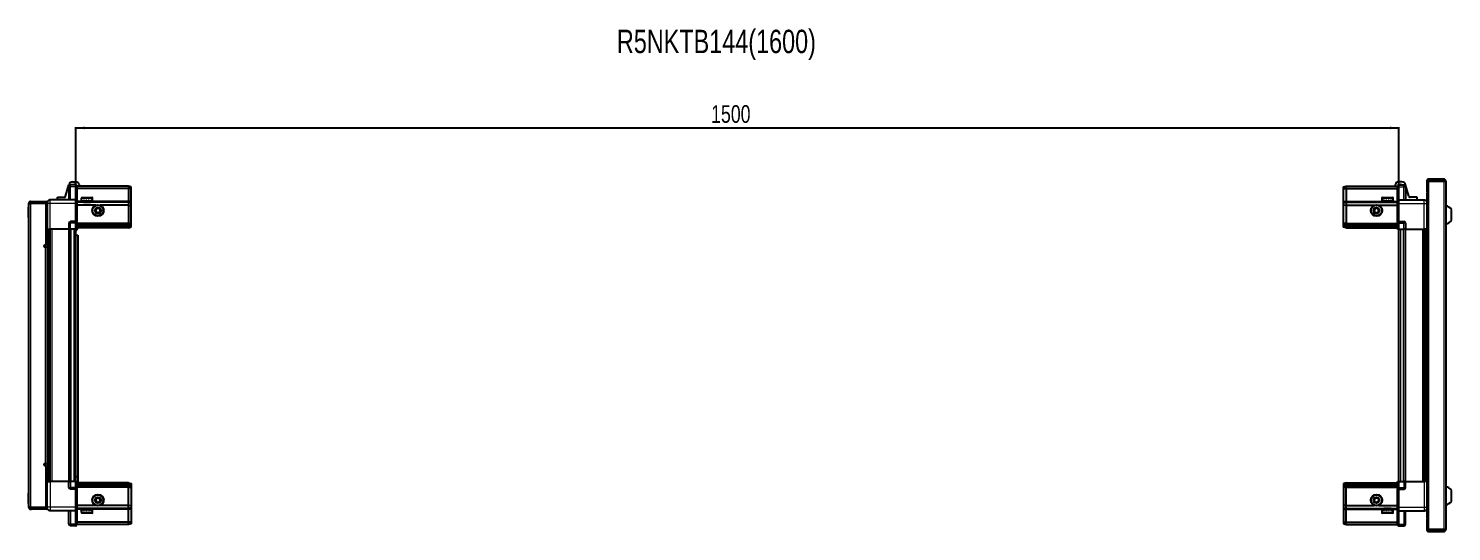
# Model space of a CAD drawing. Header units: millimetres. Extents: x 1256 to 6241, y -675 to 1817.
# Drawn here: x 3003 to 4616, y 1248 to 1817 of the extents above; entities that cross this region are included whole.
import ezdxf

# ---------------------------------------------------------------- set-up
doc = ezdxf.new("R2010")
doc.units = ezdxf.units.MM
doc.layers.add('FORMAT', color=7, linetype='Continuous')
doc.styles.add('SLDTEXTSTYLE0', font='TXT', dxfattribs={"width": 0.75})
doc.dimstyles.new('SLDDIMSTYLE0', dxfattribs={"dimtxt": 20, "dimasz": 10, "dimexe": 0, "dimexo": 0.0625, "dimgap": 5, "dimtad": 2, "dimdec": 1, "dimrnd": 1e-09, "dimzin": 12, "dimdsep": 46, "dimtxsty": 'SLDTEXTSTYLE0', "dimsah": 1, "dimcen": 0.09, "dimadec": 0, "dimazin": 3, "dimtfac": 1, "dimtofl": 0, "dimtmove": 0, "dimatfit": 3, "dimfxl": 0, "dimfrac": 2, "dimtolj": 1, "dimtzin": 12, "dimarcsym": 0})

# ---------------------------------------------------------------- blocks, each defined once
blk = doc.blocks.new('_D_5')
at = {"layer": 'FORMAT'}
for p, q in [((3056.5, 1590.1), (3056.5, 1705.6)), ((3056.5, 1704.6), (4556.5, 1704.6)), ((4556.5, 1590.1), (4556.5, 1705.6))]:
    blk.add_line(p, q, dxfattribs=at)
for points in [[(3056.5, 1704.6), (3066.5, 1703.1), (3066.5, 1706.1)], [(4556.5, 1704.6), (4546.5, 1706.1), (4546.5, 1703.1)]]:
    blk.add_solid(points, dxfattribs=at)
at = {"layer": 'FORMAT', "insert": (3776.9, 1730.4), "char_height": 20, "attachment_point": 1, "style": 'SLDTEXTSTYLE0'}
blk.add_mtext('1500', dxfattribs=at)

msp = doc.modelspace()

# ---------------------------------------------------------------- linework, layer by layer
at = {"color": 7, "linetype": 'Continuous', "lineweight": 25}
for p, q in [((4607.71, 1646.6), (4590.41, 1646.6)), ((4607.71, 1645.1), (4607.71, 1646.6)), ((3044.83, 1627.19), (3048.6, 1640.34)), ((3048.61, 1638.1), (3048.61, 1623.1)), ((3056.61, 1640.1), (3050.61, 1640.1)), ((3052.93, 1643.6), (3056.15, 1643.6)), ((3056.61, 1640.1), (3056.95, 1640.1)), ((3056.61, 1640.1), (3056.61, 1638.1)), ((3056.61, 1623.3), (3056.61, 1638.1)), ((3056.61, 1623.3), (3056.61, 1638.1)), ((3057.81, 1639.6), (3056.95, 1640.1)), ((3057.81, 1638.1), (3057.81, 1639.6)), ((3116.11, 1638.6), (3057.81, 1638.6)), ((3057.81, 1638.1), (3057.81, 1623.3)), ((3116.11, 1636.1), (3057.81, 1636.1)), ((3060.48, 1640.34), (3060.98, 1638.6)), ((3116.11, 1638.6), (3116.11, 1636.1)), ((3119.11, 1637.8), (3116.11, 1638.6)), ((3116.11, 1636.1), (3116.11, 1621.6)), ((3119.11, 1635.95), (3116.11, 1636.1)), ((3119.11, 1635.95), (3119.11, 1637.8)), ((3119.11, 1621.6), (3119.11, 1635.95)), ((4493.81, 1637.8), (4496.81, 1638.6)), ((4493.81, 1635.95), (4493.81, 1637.8)), ((4493.81, 1635.95), (4496.81, 1636.1)), ((4493.81, 1621.6), (4493.81, 1635.95)), ((4496.81, 1638.6), (4496.81, 1636.1)), ((4496.81, 1638.6), (4555.11, 1638.6)), ((4496.81, 1636.1), (4496.81, 1621.6)), ((4496.81, 1636.1), (4555.11, 1636.1)), ((4552.44, 1640.34), (4551.95, 1638.6)), ((4555.98, 1640.1), (4555.11, 1639.6)), ((4555.11, 1639.6), (4555.11, 1638.1)), ((4555.11, 1623.3), (4555.11, 1638.1)), ((4556.31, 1640.1), (4555.98, 1640.1)), ((4556.31, 1638.1), (4556.31, 1640.1)), ((4556.31, 1640.1), (4562.31, 1640.1)), ((4556.31, 1638.1), (4556.31, 1623.3)), ((4560, 1643.6), (4556.77, 1643.6)), ((4564.31, 1638.1), (4564.31, 1623.1)), ((4568.09, 1627.19), (4564.32, 1640.34)), ((4588.21, 1631.6), (4588.21, 1262.6)), ((4588.21, 1631.6), (4590.31, 1631.6)), ((4588.31, 1644.5), (4588.31, 1632.1)), ((4588.31, 1632.1), (4589.81, 1632.1)), ((4589.81, 1644.5), (4589.81, 1632.1)), ((4590.31, 1631.6), (4590.31, 1644.5)), ((4590.31, 1644.5), (4607.71, 1644.5)), ((4607.71, 1645.1), (4590.41, 1645.1)), ((4607.71, 1644.5), (4609.81, 1644.5)), ((4609.81, 1644.5), (4609.81, 1249.7)), ((3003.11, 1614.74), (3002.81, 1614.74)), ((3002.81, 1603.17), (3002.81, 1614.74)), ((3004.61, 1619.25), (3003.11, 1619.25)), ((3003.11, 1618.75), (3003.11, 1619.25)), ((3003.11, 1275.45), (3003.11, 1618.75)), ((3005.21, 1619.85), (3005.21, 1621.35)), ((3005.21, 1621.35), (3006.11, 1621.35)), ((3005.21, 1619.85), (3006.11, 1619.85)), ((3005.21, 1619.35), (3022.61, 1619.35)), ((3006.11, 1621.35), (3022.61, 1621.35)), ((3006.11, 1619.85), (3006.11, 1621.35)), ((3006.11, 1619.85), (3022.61, 1619.85)), ((3022.61, 1619.85), (3022.61, 1621.35)), ((3024.11, 1619.35), (3022.61, 1619.35)), ((3022.61, 1619.35), (3022.61, 1571.85)), ((3024.11, 1619.1), (3024.11, 1590.1)), ((3056.61, 1623.1), (3027.61, 1623.1)), ((3035.66, 1623.1), (3035.66, 1626.1)), ((3035.66, 1626.1), (3043.39, 1626.1)), ((3056.61, 1623.1), (3056.61, 1623.3)), ((3056.61, 1623.1), (3057.81, 1623.1)), ((3056.61, 1619.1), (3056.61, 1623.1)), ((3056.61, 1598.8), (3056.61, 1619.1)), ((3057.81, 1623.3), (3057.81, 1623.1)), ((3057.81, 1623.1), (3057.81, 1619.1)), ((3116.11, 1620.6), (3057.81, 1620.6)), ((3057.81, 1619.1), (3057.81, 1598.8)), ((3079.11, 1617.1), (3057.81, 1617.1)), ((3062.61, 1625), (3062.61, 1622.6)), ((3062.61, 1622.6), (3062.61, 1622.1)), ((3062.61, 1622.1), (3062.75, 1622.1)), ((3062.94, 1622.6), (3062.75, 1622.6)), ((3062.75, 1622.6), (3062.75, 1622.1)), ((3062.75, 1622.1), (3062.94, 1622.1)), ((3062.94, 1622.6), (3062.94, 1622.1)), ((3062.94, 1622.1), (3063.46, 1622.1)), ((3063.41, 1625.8), (3070.58, 1625.8)), ((3063.86, 1622.6), (3063.46, 1622.6)), ((3063.46, 1622.6), (3063.46, 1622.1)), ((3063.46, 1622.1), (3063.86, 1622.1)), ((3063.86, 1622.6), (3063.86, 1622.1)), ((3063.86, 1622.1), (3064.73, 1622.1)), ((3064.71, 1622.1), (3064.71, 1622)), ((3064.71, 1622), (3073.51, 1622)), ((3065.31, 1622.6), (3064.73, 1622.6)), ((3064.73, 1622.6), (3064.73, 1622.1)), ((3064.73, 1622.1), (3065.31, 1622.1)), ((3065.11, 1621.6), (3065.8, 1621.12)), ((3065.11, 1621.6), (3070.14, 1621.6)), ((3065.8, 1621.12), (3065.11, 1620.64)), ((3065.11, 1620.64), (3065.11, 1620.6)), ((3065.11, 1620.64), (3070.14, 1620.64)), ((3065.31, 1622.6), (3065.31, 1622.1)), ((3065.31, 1622.1), (3066.43, 1622.1)), ((3065.8, 1621.12), (3069.96, 1621.12)), ((3067.12, 1622.6), (3066.43, 1622.6)), ((3066.43, 1622.6), (3066.43, 1622.1)), ((3066.43, 1622.1), (3067.12, 1622.1)), ((3067.12, 1622.6), (3067.12, 1622.1)), ((3067.12, 1622.1), (3068.39, 1622.1)), ((3069.13, 1622.6), (3068.39, 1622.6)), ((3068.39, 1622.6), (3068.39, 1622.1)), ((3068.39, 1622.1), (3068.63, 1622.1)), ((3068.63, 1622.6), (3068.63, 1622.1)), ((3069.12, 1622.6), (3069.12, 1622.1)), ((3069.12, 1622.1), (3069.13, 1622.1)), ((3069.13, 1622.6), (3069.13, 1622.1)), ((3069.13, 1622.1), (3070.43, 1622.1)), ((3069.96, 1621.12), (3072.42, 1621.12)), ((3070.14, 1621.6), (3073.11, 1621.6)), ((3070.14, 1620.64), (3073.11, 1620.64)), ((3071.14, 1622.6), (3070.43, 1622.6)), ((3070.43, 1622.6), (3070.43, 1622.1)), ((3070.48, 1622.6), (3070.48, 1622.1)), ((3070.48, 1622.1), (3071.14, 1622.1)), ((3070.58, 1625.8), (3074.81, 1625.8)), ((3071.14, 1622.6), (3071.14, 1622.1)), ((3071.14, 1622.1), (3072.33, 1622.1)), ((3072.95, 1622.6), (3072.33, 1622.6)), ((3072.33, 1622.6), (3072.33, 1622.1)), ((3072.33, 1622.1), (3072.95, 1622.1)), ((3072.42, 1621.12), (3073.11, 1621.6)), ((3073.11, 1620.64), (3072.42, 1621.12)), ((3072.95, 1622.6), (3072.95, 1622.1)), ((3072.95, 1622.1), (3073.92, 1622.1)), ((3073.11, 1620.6), (3073.11, 1620.64)), ((3073.51, 1622), (3073.51, 1622.1)), ((3074.38, 1622.6), (3073.92, 1622.6)), ((3073.92, 1622.6), (3073.92, 1622.1)), ((3073.92, 1622.1), (3074.38, 1622.1)), ((3074.38, 1622.6), (3074.38, 1622.1)), ((3074.38, 1622.1), (3075.03, 1622.1)), ((3075.3, 1622.6), (3075.03, 1622.6)), ((3075.03, 1622.6), (3075.03, 1622.1)), ((3075.03, 1622.1), (3075.3, 1622.1)), ((3075.3, 1622.6), (3075.3, 1622.1)), ((3075.3, 1622.1), (3075.57, 1622.1)), ((3075.61, 1622.6), (3075.57, 1622.6)), ((3075.57, 1622.6), (3075.57, 1622.1)), ((3075.57, 1622.1), (3075.61, 1622.1)), ((3075.61, 1622.6), (3075.61, 1625)), ((3075.61, 1622.6), (3075.61, 1622.1)), ((3116.11, 1617.1), (3084.11, 1617.1)), ((3116.11, 1621.6), (3116.11, 1620.6)), ((3116.11, 1620.6), (3116.11, 1617.1)), ((3119.11, 1619.8), (3116.11, 1620.6)), ((3116.11, 1617.1), (3116.11, 1596.6)), ((3116.11, 1617.1), (3119.11, 1616.77)), ((3119.11, 1619.8), (3119.11, 1621.6)), ((3119.11, 1616.77), (3119.11, 1619.8)), ((3119.11, 1596.6), (3119.11, 1616.77)), ((4493.81, 1619.8), (4493.81, 1621.6)), ((4493.81, 1619.8), (4496.81, 1620.6)), ((4493.81, 1616.77), (4493.81, 1619.8)), ((4496.81, 1617.1), (4493.81, 1616.77)), ((4493.81, 1596.6), (4493.81, 1616.77)), ((4496.81, 1621.6), (4496.81, 1620.6)), ((4496.81, 1620.6), (4496.81, 1617.1)), ((4496.81, 1620.6), (4555.11, 1620.6)), ((4496.81, 1617.1), (4496.81, 1596.6)), ((4496.81, 1617.1), (4528.81, 1617.1)), ((4533.81, 1617.1), (4555.11, 1617.1)), ((4537.31, 1625), (4537.31, 1622.1)), ((4537.31, 1622.1), (4537.35, 1622.1)), ((4537.47, 1622.6), (4537.35, 1622.6)), ((4537.35, 1622.6), (4537.35, 1622.1)), ((4537.35, 1622.1), (4537.47, 1622.1)), ((4537.47, 1622.6), (4537.47, 1622.1)), ((4537.47, 1622.1), (4537.88, 1622.1)), ((4538.22, 1622.6), (4537.88, 1622.6)), ((4537.88, 1622.6), (4537.88, 1622.1)), ((4537.88, 1622.1), (4538.22, 1622.1)), ((4538.11, 1625.8), (4549.51, 1625.8)), ((4538.22, 1622.6), (4538.22, 1622.1)), ((4538.22, 1622.1), (4538.99, 1622.1)), ((4539.52, 1622.6), (4538.99, 1622.6)), ((4538.99, 1622.6), (4538.99, 1622.1)), ((4538.99, 1622.1), (4539.52, 1622.1)), ((4539.41, 1622.1), (4539.41, 1622)), ((4539.41, 1622), (4548.21, 1622)), ((4539.52, 1622.6), (4539.52, 1622.1)), ((4539.52, 1622.1), (4540.57, 1622.1)), ((4539.81, 1621.6), (4540.5, 1621.12)), ((4539.81, 1621.6), (4547.81, 1621.6)), ((4540.5, 1621.12), (4539.81, 1620.64)), ((4539.81, 1620.64), (4539.81, 1620.6)), ((4539.81, 1620.64), (4547.81, 1620.64)), ((4540.5, 1621.12), (4547.12, 1621.12)), ((4541.23, 1622.6), (4540.57, 1622.6)), ((4540.57, 1622.6), (4540.57, 1622.1)), ((4540.57, 1622.1), (4541.23, 1622.1)), ((4541.23, 1622.6), (4541.23, 1622.1)), ((4541.23, 1622.1), (4542.47, 1622.1)), ((4543.2, 1622.6), (4542.47, 1622.6)), ((4542.47, 1622.6), (4542.47, 1622.1)), ((4542.47, 1622.1), (4542.91, 1622.1)), ((4542.91, 1622.6), (4542.91, 1622.1)), ((4543.2, 1622.6), (4543.2, 1622.1)), ((4543.2, 1622.1), (4544.5, 1622.1)), ((4545.23, 1622.6), (4544.5, 1622.6)), ((4544.5, 1622.6), (4544.5, 1622.1)), ((4544.77, 1622.6), (4544.77, 1622.1)), ((4544.77, 1622.1), (4545.23, 1622.1)), ((4545.23, 1622.6), (4545.23, 1622.1)), ((4545.23, 1622.1), (4546.47, 1622.1)), ((4547.12, 1622.6), (4546.47, 1622.6)), ((4546.47, 1622.6), (4546.47, 1622.1)), ((4546.47, 1622.1), (4547.12, 1622.1)), ((4547.12, 1622.6), (4547.12, 1622.1)), ((4547.12, 1622.1), (4548.17, 1622.1)), ((4547.12, 1621.12), (4547.81, 1621.6)), ((4547.81, 1620.64), (4547.12, 1621.12)), ((4547.81, 1620.6), (4547.81, 1620.64)), ((4548.69, 1622.6), (4548.17, 1622.6)), ((4548.17, 1622.6), (4548.17, 1622.1)), ((4548.17, 1622.1), (4548.69, 1622.1)), ((4548.21, 1622), (4548.21, 1622.1)), ((4548.69, 1622.6), (4548.69, 1622.1)), ((4548.69, 1622.1), (4549.45, 1622.1)), ((4549.78, 1622.6), (4549.45, 1622.6)), ((4549.45, 1622.6), (4549.45, 1622.1)), ((4549.45, 1622.1), (4549.78, 1622.1)), ((4549.78, 1622.6), (4549.78, 1622.1)), ((4549.78, 1622.1), (4550.17, 1622.1)), ((4550.28, 1622.6), (4550.17, 1622.6)), ((4550.17, 1622.6), (4550.17, 1622.1)), ((4550.17, 1622.1), (4550.28, 1622.1)), ((4550.28, 1622.6), (4550.28, 1622.1)), ((4550.28, 1622.1), (4550.31, 1622.1)), ((4550.31, 1622.1), (4550.31, 1625)), ((4555.11, 1623.1), (4555.11, 1623.3)), ((4556.31, 1623.1), (4555.11, 1623.1)), ((4555.11, 1619.1), (4555.11, 1623.1)), ((4555.11, 1598.8), (4555.11, 1619.1)), ((4556.31, 1623.3), (4556.31, 1623.1)), ((4556.31, 1623.1), (4556.31, 1619.1)), ((4556.31, 1623.1), (4585.31, 1623.1)), ((4556.31, 1619.1), (4556.31, 1598.8)), ((4577.26, 1626.1), (4569.53, 1626.1)), ((4577.26, 1623.1), (4577.26, 1626.1)), ((3002.81, 1603.17), (3003.11, 1603.17)), ((3056.61, 1598.6), (3050.61, 1598.6)), ((3056.61, 1598.6), (3056.61, 1598.8)), ((3056.61, 1598.6), (3056.61, 1596.6)), ((3056.61, 1598.6), (3057.81, 1598.6)), ((3057.81, 1598.8), (3057.81, 1598.6)), ((3057.81, 1597.93), (3057.81, 1598.6)), ((3057.81, 1597.93), (3057.81, 1590.1)), ((4555.11, 1598.6), (4555.11, 1598.8)), ((4556.31, 1598.6), (4555.11, 1598.6)), ((4555.11, 1598.6), (4555.11, 1597.93)), ((4555.11, 1590.1), (4555.11, 1597.93)), ((4556.31, 1598.8), (4556.31, 1598.6)), ((4556.31, 1596.6), (4556.31, 1598.6)), ((4556.31, 1596.6), (4556.31, 1598.6)), ((4556.31, 1598.6), (4562.31, 1598.6)), ((4616.41, 1600.1), (4616.41, 1612.1)), ((3022.61, 1592.85), (3024.11, 1592.85)), ((3024.11, 1590.1), (3022.61, 1590.1)), ((3024.76, 1304.1), (3024.76, 1590.1)), ((3026.55, 1590.1), (3026.55, 1304.1)), ((3026.59, 1590.1), (3026.59, 1304.1)), ((3048.61, 1590.1), (3027.61, 1590.1)), ((3048.61, 1596.6), (3048.61, 1590.1)), ((3048.61, 1590.1), (3050.61, 1590.1)), ((3049.26, 1304.1), (3049.26, 1590.1)), ((3056.61, 1590.1), (3050.61, 1590.1)), ((3056.46, 1304.1), (3056.46, 1590.1)), ((3056.46, 1583.1), (3058.96, 1583.1)), ((3056.61, 1590.1), (3056.61, 1596.6)), ((3056.61, 1590.1), (3056.61, 1596.6)), ((3056.61, 1590.1), (3056.95, 1590.1)), ((3056.61, 1590.1), (3056.61, 1590.1)), ((3056.95, 1590.1), (3056.95, 1596.6)), ((3057.81, 1590.1), (3056.95, 1590.1)), ((3056.95, 1590.1), (3056.95, 1590.1)), ((3116.11, 1595.6), (3057.81, 1595.6)), ((3116.11, 1594.6), (3057.81, 1594.6)), ((3116.11, 1593.1), (3057.81, 1593.1)), ((3116.11, 1591.6), (3057.81, 1591.6)), ((3058.96, 1583.1), (3058.96, 1309.6)), ((3116.11, 1596.6), (3116.11, 1595.6)), ((3116.11, 1595.6), (3116.11, 1594.6)), ((3116.11, 1595.6), (3119.11, 1594.8)), ((3116.11, 1594.6), (3116.11, 1593.1)), ((3116.11, 1594.6), (3119.11, 1594.06)), ((3116.11, 1593.1), (3119.11, 1593.56)), ((3116.11, 1593.1), (3116.11, 1591.6)), ((3116.11, 1591.6), (3119.11, 1592.41)), ((3119.11, 1594.8), (3119.11, 1596.6)), ((3119.11, 1594.06), (3119.11, 1594.8)), ((3119.11, 1593.56), (3119.11, 1594.06)), ((3119.11, 1592.41), (3119.11, 1593.56)), ((4493.81, 1594.8), (4493.81, 1596.6)), ((4496.81, 1595.6), (4493.81, 1594.8)), ((4493.81, 1594.06), (4493.81, 1594.8)), ((4496.81, 1594.6), (4493.81, 1594.06)), ((4493.81, 1593.56), (4493.81, 1594.06)), ((4493.81, 1592.41), (4493.81, 1593.56)), ((4496.81, 1593.1), (4493.81, 1593.56)), ((4496.81, 1591.6), (4493.81, 1592.41)), ((4496.81, 1596.6), (4496.81, 1595.6)), ((4496.81, 1595.6), (4496.81, 1594.6)), ((4496.81, 1595.6), (4555.11, 1595.6)), ((4496.81, 1594.6), (4496.81, 1593.1)), ((4496.81, 1594.6), (4555.11, 1594.6)), ((4496.81, 1593.1), (4555.11, 1593.1)), ((4496.81, 1593.1), (4496.81, 1591.6)), ((4496.81, 1591.6), (4555.11, 1591.6)), ((4555.98, 1590.1), (4555.11, 1590.1)), ((4555.98, 1596.6), (4555.98, 1590.1)), ((4556.31, 1590.1), (4555.98, 1590.1)), ((4556.31, 1596.6), (4556.31, 1590.1)), ((4556.31, 1590.1), (4562.31, 1590.1)), ((4556.46, 1590.1), (4556.46, 1304.1)), ((4564.31, 1590.1), (4562.31, 1590.1)), ((4563.66, 1590.1), (4563.66, 1304.1)), ((4564.31, 1596.6), (4564.31, 1590.1)), ((4564.31, 1590.1), (4585.31, 1590.1)), ((4586.33, 1304.1), (4586.33, 1590.1)), ((4586.37, 1304.1), (4586.37, 1590.1)), ((4588.16, 1590.1), (4588.16, 1304.1)), ((3022.61, 1571.85), (3021.26, 1571.85)), ((3021.26, 1569.85), (3022.01, 1569.85)), ((3022.01, 1569.85), (3024.11, 1569.85)), ((3024.11, 1569.85), (3024.11, 1324.35)), ((3022.01, 1324.35), (3021.26, 1324.35)), ((3024.11, 1324.35), (3022.01, 1324.35)), ((3021.26, 1322.35), (3022.61, 1322.35)), ((3022.61, 1322.35), (3022.61, 1274.85)), ((3058.96, 1309.6), (3056.46, 1309.6)), ((3058.96, 1309.6), (3058.96, 1302.6)), ((3003.11, 1291.04), (3002.81, 1291.04)), ((3002.81, 1281.36), (3002.81, 1291.04)), ((3024.11, 1304.1), (3022.61, 1304.1)), ((3024.11, 1301.35), (3022.61, 1301.35)), ((3024.11, 1275.1), (3024.11, 1304.1)), ((3048.61, 1304.1), (3027.61, 1304.1)), ((3048.61, 1297.6), (3048.61, 1304.1)), ((3048.61, 1304.1), (3050.61, 1304.1)), ((3056.61, 1304.1), (3050.61, 1304.1)), ((3056.61, 1295.6), (3050.61, 1295.6)), ((3056.61, 1297.6), (3056.61, 1304.1)), ((3056.61, 1304.1), (3056.95, 1304.1)), ((3056.61, 1297.6), (3056.61, 1295.6)), ((3056.61, 1297.6), (3056.61, 1295.6)), ((3056.61, 1295.6), (3057.81, 1295.6)), ((3056.61, 1295.4), (3056.61, 1295.6)), ((3056.61, 1275.1), (3056.61, 1295.4)), ((3056.95, 1297.6), (3056.95, 1304.1)), ((3056.95, 1304.1), (3057.81, 1304.1)), ((3057.81, 1304.1), (3057.81, 1296.28)), ((3116.11, 1302.6), (3057.81, 1302.6)), ((3116.11, 1301.1), (3057.81, 1301.1)), ((3116.11, 1299.6), (3057.81, 1299.6)), ((3116.11, 1298.6), (3057.81, 1298.6)), ((3057.81, 1295.6), (3057.81, 1296.28)), ((3057.81, 1295.6), (3057.81, 1295.4)), ((3057.81, 1295.4), (3057.81, 1275.1)), ((3116.11, 1301.1), (3116.11, 1302.6)), ((3116.11, 1302.6), (3119.11, 1301.8)), ((3116.11, 1299.6), (3116.11, 1301.1)), ((3116.11, 1301.1), (3119.11, 1300.65)), ((3116.11, 1299.6), (3119.11, 1300.15)), ((3116.11, 1298.6), (3116.11, 1299.6)), ((3116.11, 1298.6), (3119.11, 1299.41)), ((3116.11, 1297.6), (3116.11, 1298.6)), ((3116.11, 1277.1), (3116.11, 1297.6)), ((3119.11, 1301.8), (3119.11, 1300.65)), ((3119.11, 1300.65), (3119.11, 1300.15)), ((3119.11, 1300.15), (3119.11, 1299.41)), ((3119.11, 1299.41), (3119.11, 1297.6)), ((3119.11, 1297.6), (3119.11, 1277.44)), ((4496.81, 1302.6), (4493.81, 1301.8)), ((4493.81, 1301.8), (4493.81, 1300.65)), ((4496.81, 1301.1), (4493.81, 1300.65)), ((4493.81, 1300.65), (4493.81, 1300.15)), ((4496.81, 1299.6), (4493.81, 1300.15)), ((4493.81, 1300.15), (4493.81, 1299.41)), ((4496.81, 1298.6), (4493.81, 1299.41)), ((4493.81, 1299.41), (4493.81, 1297.6)), ((4493.81, 1297.6), (4493.81, 1277.44)), ((4496.81, 1301.1), (4496.81, 1302.6)), ((4496.81, 1302.6), (4555.11, 1302.6)), ((4496.81, 1299.6), (4496.81, 1301.1)), ((4496.81, 1301.1), (4555.11, 1301.1)), ((4496.81, 1299.6), (4555.11, 1299.6)), ((4496.81, 1298.6), (4496.81, 1299.6)), ((4496.81, 1298.6), (4555.11, 1298.6)), ((4496.81, 1297.6), (4496.81, 1298.6)), ((4496.81, 1277.1), (4496.81, 1297.6)), ((4555.11, 1296.28), (4555.11, 1304.1)), ((4555.11, 1304.1), (4555.98, 1304.1)), ((4555.11, 1296.28), (4555.11, 1295.6)), ((4556.31, 1295.6), (4555.11, 1295.6)), ((4555.11, 1295.4), (4555.11, 1295.6)), ((4555.11, 1275.1), (4555.11, 1295.4)), ((4555.98, 1304.1), (4555.98, 1304.1)), ((4555.98, 1304.1), (4555.98, 1297.6)), ((4556.31, 1304.1), (4555.98, 1304.1)), ((4556.31, 1304.1), (4556.31, 1297.6)), ((4556.31, 1304.1), (4556.31, 1304.1)), ((4556.31, 1304.1), (4562.31, 1304.1)), ((4556.31, 1304.1), (4556.31, 1297.6)), ((4556.31, 1295.6), (4556.31, 1297.6)), ((4556.31, 1295.6), (4556.31, 1295.4)), ((4556.31, 1295.6), (4562.31, 1295.6)), ((4556.31, 1295.4), (4556.31, 1275.1)), ((4564.31, 1304.1), (4562.31, 1304.1)), ((4564.31, 1297.6), (4564.31, 1304.1)), ((4564.31, 1304.1), (4585.31, 1304.1)), ((4616.41, 1282.1), (4616.41, 1294.1)), ((3002.81, 1279.47), (3002.81, 1281.36)), ((3002.81, 1279.47), (3003.11, 1279.47)), ((3003.11, 1274.95), (3003.11, 1275.45)), ((3004.61, 1274.95), (3003.11, 1274.95)), ((3022.61, 1274.85), (3005.21, 1274.85)), ((3022.61, 1274.85), (3024.11, 1274.85)), ((3056.61, 1271.1), (3056.61, 1275.1)), ((3079.11, 1277.1), (3057.81, 1277.1)), ((3057.81, 1275.1), (3057.81, 1271.1)), ((3116.11, 1277.1), (3084.11, 1277.1)), ((3116.11, 1277.1), (3119.11, 1277.44)), ((3116.11, 1273.6), (3116.11, 1277.1)), ((3119.11, 1277.44), (3119.11, 1274.41)), ((4496.81, 1277.1), (4493.81, 1277.44)), ((4493.81, 1277.44), (4493.81, 1274.41)), ((4496.81, 1277.1), (4528.81, 1277.1)), ((4496.81, 1273.6), (4496.81, 1277.1)), ((4533.81, 1277.1), (4555.11, 1277.1)), ((4555.11, 1271.1), (4555.11, 1275.1)), ((4556.31, 1275.1), (4556.31, 1271.1)), ((3005.21, 1274.35), (3005.21, 1272.85)), ((3005.21, 1274.35), (3006.11, 1274.35)), ((3005.21, 1272.85), (3006.11, 1272.85)), ((3022.61, 1274.35), (3006.11, 1274.35)), ((3006.11, 1274.35), (3006.11, 1272.85)), ((3022.61, 1272.85), (3006.11, 1272.85)), ((3022.61, 1274.35), (3022.61, 1272.85)), ((3056.61, 1271.1), (3027.61, 1271.1)), ((3048.61, 1256.1), (3048.61, 1271.1)), ((3056.61, 1271.1), (3057.81, 1271.1)), ((3056.61, 1270.9), (3056.61, 1271.1)), ((3056.61, 1256.1), (3056.61, 1270.9)), ((3116.11, 1273.6), (3057.81, 1273.6)), ((3057.81, 1271.1), (3057.81, 1270.9)), ((3057.81, 1270.9), (3057.81, 1256.1)), ((3062.61, 1272.1), (3062.61, 1269.2)), ((3062.71, 1272.1), (3062.61, 1272.1)), ((3062.71, 1271.6), (3062.71, 1272.1)), ((3062.87, 1272.1), (3062.71, 1272.1)), ((3062.71, 1271.6), (3062.87, 1271.6)), ((3062.87, 1271.6), (3062.87, 1272.1)), ((3063.36, 1272.1), (3062.87, 1272.1)), ((3063.36, 1271.6), (3063.36, 1272.1)), ((3063.75, 1272.1), (3063.36, 1272.1)), ((3063.36, 1271.6), (3063.75, 1271.6)), ((3063.56, 1268.4), (3063.41, 1268.4)), ((3074.81, 1268.4), (3063.56, 1268.4)), ((3063.75, 1271.6), (3063.75, 1272.1)), ((3064.58, 1272.1), (3063.75, 1272.1)), ((3064.58, 1271.6), (3064.58, 1272.1)), ((3065.14, 1272.1), (3064.58, 1272.1)), ((3064.58, 1271.6), (3065.14, 1271.6)), ((3064.71, 1272.2), (3064.71, 1272.1)), ((3070.11, 1272.2), (3064.71, 1272.2)), ((3065.11, 1273.6), (3065.11, 1273.57)), ((3065.11, 1273.57), (3065.8, 1273.09)), ((3065.22, 1273.57), (3065.11, 1273.57)), ((3065.8, 1273.09), (3065.11, 1272.6)), ((3065.22, 1272.6), (3065.11, 1272.6)), ((3065.14, 1271.6), (3065.14, 1272.1)), ((3066.25, 1272.1), (3065.14, 1272.1)), ((3073.11, 1273.57), (3065.22, 1273.57)), ((3073.11, 1272.6), (3065.22, 1272.6)), ((3065.89, 1273.09), (3065.8, 1273.09)), ((3072.42, 1273.09), (3065.89, 1273.09)), ((3066.25, 1271.6), (3066.25, 1272.1)), ((3066.93, 1272.1), (3066.25, 1272.1)), ((3066.25, 1271.6), (3066.93, 1271.6)), ((3066.93, 1271.6), (3066.93, 1272.1)), ((3068.19, 1272.1), (3066.93, 1272.1)), ((3068.19, 1271.6), (3068.19, 1272.1)), ((3068.49, 1272.1), (3068.19, 1272.1)), ((3068.19, 1271.6), (3068.93, 1271.6)), ((3068.49, 1271.6), (3068.49, 1272.1)), ((3068.93, 1271.6), (3068.93, 1272.1)), ((3070.22, 1272.1), (3068.93, 1272.1)), ((3073.51, 1272.2), (3070.11, 1272.2)), ((3070.22, 1271.6), (3070.22, 1272.1)), ((3070.22, 1271.6), (3070.94, 1271.6)), ((3070.35, 1271.6), (3070.35, 1272.1)), ((3070.94, 1272.1), (3070.35, 1272.1)), ((3070.94, 1271.6), (3070.94, 1272.1)), ((3072.15, 1272.1), (3070.94, 1272.1)), ((3072.15, 1271.6), (3072.15, 1272.1)), ((3072.78, 1272.1), (3072.15, 1272.1)), ((3072.15, 1271.6), (3072.78, 1271.6)), ((3072.42, 1273.09), (3073.11, 1273.57)), ((3073.11, 1272.6), (3072.42, 1273.09)), ((3072.78, 1271.6), (3072.78, 1272.1)), ((3073.78, 1272.1), (3072.78, 1272.1)), ((3073.11, 1273.57), (3073.11, 1273.6)), ((3073.51, 1272.1), (3073.51, 1272.2)), ((3073.78, 1271.6), (3073.78, 1272.1)), ((3074.26, 1272.1), (3073.78, 1272.1)), ((3073.78, 1271.6), (3074.26, 1271.6)), ((3074.26, 1271.6), (3074.26, 1272.1)), ((3074.95, 1272.1), (3074.26, 1272.1)), ((3074.95, 1271.6), (3074.95, 1272.1)), ((3075.23, 1272.1), (3074.95, 1272.1)), ((3074.95, 1271.6), (3075.23, 1271.6)), ((3075.23, 1271.6), (3075.23, 1272.1)), ((3075.55, 1272.1), (3075.23, 1272.1)), ((3075.55, 1271.6), (3075.55, 1272.1)), ((3075.61, 1272.1), (3075.55, 1272.1)), ((3075.55, 1271.6), (3075.61, 1271.6)), ((3075.61, 1269.2), (3075.61, 1272.1)), ((3075.61, 1271.6), (3075.61, 1272.1)), ((3075.61, 1272.1), (3075.61, 1272.1)), ((3119.11, 1274.41), (3116.11, 1273.6)), ((3116.11, 1272.6), (3116.11, 1273.6)), ((3116.11, 1258.1), (3116.11, 1272.6)), ((3119.11, 1274.41), (3119.11, 1272.6)), ((3119.11, 1272.6), (3119.11, 1258.26)), ((4493.81, 1274.41), (4496.81, 1273.6)), ((4493.81, 1274.41), (4493.81, 1272.6)), ((4493.81, 1272.6), (4493.81, 1258.26)), ((4496.81, 1273.6), (4555.11, 1273.6)), ((4496.81, 1272.6), (4496.81, 1273.6)), ((4496.81, 1258.1), (4496.81, 1272.6)), ((4537.31, 1272.1), (4537.31, 1269.2)), ((4537.33, 1272.1), (4537.31, 1272.1)), ((4537.33, 1271.6), (4537.33, 1272.1)), ((4537.43, 1272.1), (4537.33, 1272.1)), ((4537.33, 1271.6), (4537.43, 1271.6)), ((4537.43, 1271.6), (4537.43, 1272.1)), ((4537.8, 1272.1), (4537.43, 1272.1)), ((4537.8, 1271.6), (4537.8, 1272.1)), ((4538.12, 1272.1), (4537.8, 1272.1)), ((4537.8, 1271.6), (4538.12, 1271.6)), ((4549.51, 1268.4), (4538.11, 1268.4)), ((4538.12, 1271.6), (4538.12, 1272.1)), ((4538.86, 1272.1), (4538.12, 1272.1)), ((4538.86, 1271.6), (4538.86, 1272.1)), ((4539.37, 1272.1), (4538.86, 1272.1)), ((4538.86, 1271.6), (4539.37, 1271.6)), ((4539.37, 1271.6), (4539.37, 1272.1)), ((4540.4, 1272.1), (4539.37, 1272.1)), ((4539.41, 1272.2), (4539.41, 1272.1)), ((4548.21, 1272.2), (4539.41, 1272.2)), ((4539.81, 1273.6), (4539.81, 1273.57)), ((4539.81, 1273.57), (4540.5, 1273.09)), ((4547.81, 1273.57), (4539.81, 1273.57)), ((4540.5, 1273.09), (4539.81, 1272.6)), ((4547.81, 1272.6), (4539.81, 1272.6)), ((4540.4, 1271.6), (4540.4, 1272.1)), ((4541.05, 1272.1), (4540.4, 1272.1)), ((4540.4, 1271.6), (4541.05, 1271.6)), ((4547.12, 1273.09), (4540.5, 1273.09)), ((4541.05, 1271.6), (4541.05, 1272.1)), ((4542.28, 1272.1), (4541.05, 1272.1)), ((4542.28, 1271.6), (4542.28, 1272.1)), ((4542.77, 1272.1), (4542.28, 1272.1)), ((4542.28, 1271.6), (4543, 1271.6)), ((4542.77, 1271.6), (4542.77, 1272.1)), ((4543, 1271.6), (4543, 1272.1)), ((4544.3, 1272.1), (4543, 1272.1)), ((4544.3, 1271.6), (4544.3, 1272.1)), ((4544.3, 1271.6), (4545.04, 1271.6)), ((4544.64, 1271.6), (4544.64, 1272.1)), ((4545.04, 1272.1), (4544.64, 1272.1)), ((4545.04, 1271.6), (4545.04, 1272.1)), ((4546.28, 1272.1), (4545.04, 1272.1)), ((4546.28, 1271.6), (4546.28, 1272.1)), ((4546.95, 1272.1), (4546.28, 1272.1)), ((4546.28, 1271.6), (4546.95, 1271.6)), ((4546.95, 1271.6), (4546.95, 1272.1)), ((4548.02, 1272.1), (4546.95, 1272.1)), ((4547.12, 1273.09), (4547.81, 1273.57)), ((4547.81, 1272.6), (4547.12, 1273.09)), ((4547.81, 1273.57), (4547.81, 1273.6)), ((4548.02, 1271.6), (4548.02, 1272.1)), ((4548.55, 1272.1), (4548.02, 1272.1)), ((4548.02, 1271.6), (4548.55, 1271.6)), ((4548.21, 1272.1), (4548.21, 1272.2)), ((4548.55, 1271.6), (4548.55, 1272.1)), ((4549.34, 1272.1), (4548.55, 1272.1)), ((4549.34, 1271.6), (4549.34, 1272.1)), ((4549.7, 1272.1), (4549.34, 1272.1)), ((4549.34, 1271.6), (4549.7, 1271.6)), ((4549.7, 1271.6), (4549.7, 1272.1)), ((4550.13, 1272.1), (4549.7, 1272.1)), ((4550.13, 1271.6), (4550.13, 1272.1)), ((4550.26, 1272.1), (4550.13, 1272.1)), ((4550.13, 1271.6), (4550.26, 1271.6)), ((4550.26, 1271.6), (4550.26, 1272.1)), ((4550.31, 1272.1), (4550.26, 1272.1)), ((4550.31, 1269.2), (4550.31, 1272.1)), ((4556.31, 1271.1), (4555.11, 1271.1)), ((4555.11, 1270.9), (4555.11, 1271.1)), ((4555.11, 1256.1), (4555.11, 1270.9)), ((4556.31, 1271.1), (4556.31, 1270.9)), ((4556.31, 1271.1), (4585.31, 1271.1)), ((4556.31, 1270.9), (4556.31, 1256.1)), ((4556.31, 1270.9), (4556.31, 1256.1)), ((4564.31, 1256.1), (4564.31, 1271.1)), ((4590.31, 1262.6), (4588.21, 1262.6)), ((4588.31, 1262.1), (4589.81, 1262.1)), ((4588.31, 1262.1), (4588.31, 1249.7)), ((4589.81, 1262.1), (4589.81, 1249.7)), ((4590.31, 1249.7), (4590.31, 1262.6)), ((3056.61, 1254.1), (3050.61, 1254.1)), ((3056.61, 1256.1), (3056.61, 1254.1)), ((3056.61, 1254.1), (3056.95, 1254.1)), ((3056.61, 1254.1), (3056.95, 1254.1)), ((3056.61, 1254.1), (3056.61, 1254.1)), ((3056.95, 1254.1), (3057.81, 1254.6)), ((3056.95, 1254.1), (3057.81, 1254.6)), ((3116.11, 1258.1), (3057.81, 1258.1)), ((3057.81, 1254.6), (3057.81, 1256.1)), ((3116.11, 1255.6), (3057.81, 1255.6)), ((3119.11, 1258.26), (3116.11, 1258.1)), ((3116.11, 1255.6), (3116.11, 1258.1)), ((3119.11, 1256.41), (3116.11, 1255.6)), ((3119.11, 1258.26), (3119.11, 1256.41)), ((4493.81, 1258.26), (4496.81, 1258.1)), ((4493.81, 1258.26), (4493.81, 1256.41)), ((4493.81, 1256.41), (4496.81, 1255.6)), ((4496.81, 1258.1), (4555.11, 1258.1)), ((4496.81, 1255.6), (4496.81, 1258.1)), ((4496.81, 1255.6), (4555.11, 1255.6)), ((4555.11, 1256.1), (4555.11, 1254.6)), ((4555.11, 1254.6), (4555.98, 1254.1)), ((4556.31, 1254.1), (4555.98, 1254.1)), ((4556.31, 1254.1), (4556.31, 1256.1)), ((4556.31, 1254.1), (4562.31, 1254.1)), ((4607.71, 1249.7), (4590.31, 1249.7)), ((4590.41, 1249.1), (4607.71, 1249.1)), ((4590.41, 1247.6), (4607.71, 1247.6)), ((4609.81, 1249.7), (4607.71, 1249.7)), ((4607.71, 1249.1), (4607.71, 1247.6))]:
    msp.add_line(p, q, dxfattribs=at)
at = {"color": 8, "linetype": 'Continuous', "lineweight": 18}
for p, q in [((4590.41, 1645.1), (4590.41, 1646.6)), ((3050.61, 1638.1), (3048.61, 1638.1)), ((3050.61, 1638.1), (3050.61, 1640.1)), ((3050.61, 1623.1), (3050.61, 1638.1)), ((3056.61, 1638.1), (3050.61, 1638.1)), ((3056.61, 1638.1), (3057.81, 1638.1)), ((4556.31, 1638.1), (4555.11, 1638.1)), ((4556.31, 1638.1), (4562.31, 1638.1)), ((4562.31, 1638.1), (4562.31, 1640.1)), ((4562.31, 1623.1), (4562.31, 1638.1)), ((4562.31, 1638.1), (4564.31, 1638.1)), ((4589.81, 1644.5), (4588.31, 1644.5)), ((4590.31, 1631.6), (4590.31, 1262.6)), ((4607.71, 1644.5), (4607.71, 1249.7)), ((3005.21, 1619.35), (3005.21, 1274.85)), ((3027.61, 1590.1), (3027.61, 1619.1)), ((3056.61, 1619.1), (3027.61, 1619.1)), ((3056.61, 1623.3), (3057.81, 1623.3)), ((3056.61, 1619.1), (3057.81, 1619.1)), ((3065.11, 1621.6), (3057.81, 1621.6)), ((3062.61, 1625), (3070.78, 1625)), ((3070.78, 1625), (3075.61, 1625)), ((3116.11, 1621.6), (3073.11, 1621.6)), ((3119.11, 1621.6), (3116.11, 1621.6)), ((4493.81, 1621.6), (4496.81, 1621.6)), ((4496.81, 1621.6), (4539.81, 1621.6)), ((4537.31, 1625), (4550.31, 1625)), ((4547.81, 1621.6), (4555.11, 1621.6)), ((4555.11, 1623.3), (4556.31, 1623.3)), ((4556.31, 1619.1), (4555.11, 1619.1)), ((4556.31, 1619.1), (4585.31, 1619.1)), ((4585.31, 1590.1), (4585.31, 1619.1)), ((3050.61, 1596.6), (3050.61, 1598.6)), ((3056.61, 1598.8), (3057.81, 1598.8)), ((4555.11, 1598.8), (4556.31, 1598.8)), ((4562.31, 1596.6), (4562.31, 1598.6)), ((3024.11, 1569.85), (3024.11, 1590.1)), ((3025.35, 1590.1), (3025.35, 1304.1)), ((3027.79, 1304.1), (3027.79, 1590.1)), ((3029.21, 1590.1), (3029.21, 1304.1)), ((3048.61, 1596.6), (3050.61, 1596.6)), ((3048.61, 1304.1), (3048.61, 1590.1)), ((3050.61, 1590.1), (3050.61, 1596.6)), ((3056.61, 1596.6), (3050.61, 1596.6)), ((3051.26, 1304.1), (3051.26, 1590.1)), ((3054.46, 1304.1), (3054.46, 1590.1)), ((3056.61, 1596.6), (3056.95, 1596.6)), ((3056.61, 1590.1), (3056.95, 1590.1)), ((3116.11, 1596.6), (3057.81, 1596.6)), ((3116.11, 1596.6), (3119.11, 1596.6)), ((4496.81, 1596.6), (4493.81, 1596.6)), ((4496.81, 1596.6), (4555.11, 1596.6)), ((4556.31, 1596.6), (4555.98, 1596.6)), ((4556.31, 1596.6), (4562.31, 1596.6)), ((4558.46, 1590.1), (4558.46, 1304.1)), ((4561.66, 1590.1), (4561.66, 1304.1)), ((4562.31, 1590.1), (4562.31, 1596.6)), ((4564.31, 1596.6), (4562.31, 1596.6)), ((4564.31, 1590.1), (4564.31, 1304.1)), ((4583.71, 1304.1), (4583.71, 1590.1)), ((4585.13, 1590.1), (4585.13, 1304.1)), ((4587.58, 1304.1), (4587.58, 1590.1)), ((3022.01, 1324.35), (3022.01, 1569.85)), ((3024.11, 1304.1), (3024.11, 1324.35)), ((3027.61, 1304.1), (3027.61, 1275.1)), ((3048.61, 1297.6), (3050.61, 1297.6)), ((3050.61, 1304.1), (3050.61, 1297.6)), ((3050.61, 1297.6), (3050.61, 1295.6)), ((3056.61, 1297.6), (3050.61, 1297.6)), ((3056.61, 1297.6), (3056.95, 1297.6)), ((3057.81, 1295.4), (3056.61, 1295.4)), ((3116.11, 1297.6), (3057.81, 1297.6)), ((3116.11, 1297.6), (3119.11, 1297.6)), ((4496.81, 1297.6), (4493.81, 1297.6)), ((4496.81, 1297.6), (4555.11, 1297.6)), ((4556.31, 1295.4), (4555.11, 1295.4)), ((4556.31, 1304.1), (4555.98, 1304.1)), ((4556.31, 1297.6), (4555.98, 1297.6)), ((4556.31, 1297.6), (4562.31, 1297.6)), ((4562.31, 1304.1), (4562.31, 1297.6)), ((4564.31, 1297.6), (4562.31, 1297.6)), ((4562.31, 1297.6), (4562.31, 1295.6)), ((4585.31, 1304.1), (4585.31, 1275.1)), ((3056.61, 1275.1), (3027.61, 1275.1)), ((3056.61, 1275.1), (3057.81, 1275.1)), ((4556.31, 1275.1), (4555.11, 1275.1)), ((4556.31, 1275.1), (4585.31, 1275.1)), ((3050.61, 1271.1), (3050.61, 1256.1)), ((3057.81, 1270.9), (3056.61, 1270.9)), ((3065.11, 1272.6), (3057.81, 1272.6)), ((3062.78, 1269.2), (3062.61, 1269.2)), ((3075.61, 1269.2), (3062.78, 1269.2)), ((3116.11, 1272.6), (3073.11, 1272.6)), ((3119.11, 1272.6), (3116.11, 1272.6)), ((4493.81, 1272.6), (4496.81, 1272.6)), ((4496.81, 1272.6), (4539.81, 1272.6)), ((4550.31, 1269.2), (4537.31, 1269.2)), ((4547.81, 1272.6), (4555.11, 1272.6)), ((4556.31, 1270.9), (4555.11, 1270.9)), ((4562.31, 1271.1), (4562.31, 1256.1)), ((3050.61, 1256.1), (3048.61, 1256.1)), ((3056.61, 1256.1), (3050.61, 1256.1)), ((3050.61, 1256.1), (3050.61, 1254.1)), ((3056.61, 1256.1), (3057.81, 1256.1)), ((4556.31, 1256.1), (4555.11, 1256.1)), ((4556.31, 1256.1), (4562.31, 1256.1)), ((4562.31, 1256.1), (4564.31, 1256.1)), ((4562.31, 1256.1), (4562.31, 1254.1)), ((4589.81, 1249.7), (4588.31, 1249.7)), ((4590.41, 1249.1), (4590.41, 1247.6))]:
    msp.add_line(p, q, dxfattribs=at)
at = {"color": 7, "linetype": 'Continuous', "lineweight": 25}
for centre, radius in [((3081.61, 1611.1), 6.5), ((3081.61, 1611.1), 3.46), ((4531.31, 1611.1), 6.5), ((4531.31, 1611.1), 3.46), ((3081.61, 1283.1), 6.5), ((3081.61, 1283.1), 3.46), ((4531.31, 1283.1), 6.5), ((4531.31, 1283.1), 3.46)]:
    msp.add_circle(centre, radius, dxfattribs=at)
at = {"color": 8, "linetype": 'Continuous', "lineweight": 18}
for centre in [(3081.61, 1611.1), (4531.31, 1611.1), (3081.61, 1283.1), (4531.31, 1283.1)]:
    msp.add_circle(centre, 5.7, dxfattribs=at)
at = {"color": 7, "linetype": 'Continuous', "lineweight": 25}
for centre, radius, start, end in [((4590.41, 1644.5), 2.1, 90, 180), ((4607.71, 1644.5), 2.1, 0, 90), ((3052.93, 1639.1), 4.5, 90, 164), ((3050.61, 1638.1), 2, 90, 180), ((3054.56, 1638.7), 1.9, 47.4631, 132.5369), ((3056.15, 1639.1), 4.5, 16, 90), ((4556.77, 1639.1), 4.5, 90, 164), ((4558.36, 1638.7), 1.9, 47.4631, 132.5369), ((4560, 1639.1), 4.5, 16, 90), ((4562.31, 1638.1), 2, 0, 90), ((4590.41, 1644.5), 0.6, 90, 180), ((4607.71, 1644.5), 0.6, 0, 90), ((3005.11, 1618.85), 0.5, 90, 117.7907), ((3022.51, 1619.25), 0.6, 9.59407, 90), ((3022.51, 1619.25), 2.1, 32.2369, 87.2706), ((3043.39, 1627.6), 1.5, 270, 344), ((3063.41, 1625), 0.8, 90, 180), ((3064.71, 1621.6), 0.4, 0, 90), ((3073.51, 1621.6), 0.4, 90, 180), ((3074.81, 1625), 0.8, 0, 90), ((3081.61, 1611.1), 2.5, 41.00659, 101.00659), ((4531.31, 1611.1), 2.5, 60.74103, 120.74103), ((4538.11, 1625), 0.8, 90, 180), ((4539.41, 1621.6), 0.4, 0, 90), ((4548.21, 1621.6), 0.4, 90, 180), ((4549.51, 1625), 0.8, 0, 90), ((4569.53, 1627.6), 1.5, 196, 270), ((4606.79, 1605.08), 11.91, 36.1266, 75.29965), ((3050.61, 1596.6), 2, 90, 180), ((3081.61, 1611.1), 2.5, 161.00659, 221.00659), ((3081.61, 1611.1), 2.5, 101.00659, 161.00659), ((3081.61, 1611.1), 2.5, 221.00659, 281.00659), ((3081.61, 1611.1), 2.5, 281.00659, 341.00659), ((3081.61, 1611.1), 2.5, 341.00659, 41.00659), ((4531.31, 1611.1), 2.5, 120.74103, 180.74103), ((4531.31, 1611.1), 2.5, 180.74103, 240.74103), ((4531.31, 1611.1), 2.5, 240.74103, 300.74103), ((4531.31, 1611.1), 2.5, 0.74103, 60.74103), ((4531.31, 1611.1), 2.5, 300.74103, 0.74103), ((4562.31, 1596.6), 2, 0, 90), ((4606.79, 1607.13), 11.91, 284.70035, 323.8734), ((3053.96, 1592.75), 5, 300, 346.70293), ((3021.26, 1570.85), 1, 90, 270), ((3021.26, 1323.35), 1, 90, 270), ((3050.61, 1297.6), 2, 180, 270), ((4562.31, 1297.6), 2, 270, 0), ((4606.79, 1287.08), 11.91, 36.1266, 75.29965), ((3005.11, 1275.35), 0.5, 243.58436, 270), ((3022.51, 1274.95), 0.6, 270, 350.40593), ((3081.61, 1283.1), 2.5, 127.98423, 187.98423), ((3081.61, 1283.1), 2.5, 187.98423, 247.98423), ((3081.61, 1283.1), 2.5, 67.98423, 127.98423), ((3081.61, 1283.1), 2.5, 247.98423, 307.98423), ((3081.61, 1283.1), 2.5, 7.98423, 67.98423), ((3081.61, 1283.1), 2.5, 307.98423, 7.98423), ((4531.31, 1283.1), 2.5, 155.91157, 215.91157), ((4531.31, 1283.1), 2.5, 95.91157, 155.91157), ((4531.31, 1283.1), 2.5, 215.91157, 275.91157), ((4531.31, 1283.1), 2.5, 35.91157, 95.91157), ((4531.31, 1283.1), 2.5, 275.91157, 335.91157), ((4531.31, 1283.1), 2.5, 335.91157, 35.91157), ((4606.79, 1289.13), 11.91, 284.70035, 323.8734), ((3022.51, 1274.95), 2.1, 272.7294, 327.8305), ((3063.41, 1269.2), 0.8, 180, 270), ((3064.71, 1272.6), 0.4, 270, 0), ((3073.51, 1272.6), 0.4, 180, 270), ((3074.81, 1269.2), 0.8, 270, 0), ((4538.11, 1269.2), 0.8, 180, 270), ((4539.41, 1272.6), 0.4, 270, 0), ((4548.21, 1272.6), 0.4, 180, 270), ((4549.51, 1269.2), 0.8, 270, 0), ((3050.61, 1256.1), 2, 180, 270), ((4562.31, 1256.1), 2, 270, 0), ((4590.41, 1249.7), 2.1, 180, 270), ((4590.41, 1249.7), 0.6, 180, 270), ((4607.71, 1249.7), 2.1, 270, 0), ((4607.71, 1249.7), 0.6, 270, 0)]:
    msp.add_arc(centre, radius, start, end, dxfattribs=at)
for centre, start_param, end_param in [((3060.41, 1596.6), 2.4188584, 3.1415927), ((4552.51, 1596.6), 0, 0.7227342), ((3060.41, 1297.6), 3.1415927, 3.8643269), ((4552.51, 1297.6), 5.5604511, 6.2831853)]:
    msp.add_ellipse(centre, major_axis=(3.46, 0), ratio=0.5773503, start_param=start_param, end_param=end_param, dxfattribs=at)
for points, knots in [([(3005.21, 1621.35), (3004.96, 1621.33), (3004.46, 1621.28), (3003.82, 1620.88), (3003.36, 1620.32), (3003.14, 1619.75), (3003.12, 1619.38), (3003.11, 1619.25)], [0, 0, 0, 0, 0.2302553, 0.4485219, 0.6667858, 0.8850496, 1, 1, 1, 1]), ([(3003.11, 1618.75), (3003.14, 1618.8), (3003.19, 1618.89), (3003.58, 1619.02), (3004.14, 1619.15), (3004.72, 1619.27), (3005.09, 1619.33), (3005.21, 1619.35)], [0, 0, 0, 0, 0.2302553, 0.4485219, 0.6667858, 0.8850496, 1, 1, 1, 1]), ([(3027.61, 1623.1), (3027.17, 1623.06), (3026.49, 1622.99), (3025.68, 1622.55), (3025.12, 1622.1), (3024.67, 1621.54), (3024.23, 1620.72), (3024.16, 1620.04), (3024.11, 1619.6)], [0, 0, 0, 0, 0.2394568, 0.3683607, 0.5, 0.6316393, 0.7605432, 1, 1, 1, 1]), ([(3024.11, 1619.6), (3024.11, 1619.6), (3024.11, 1619.58), (3024.11, 1619.47), (3024.11, 1619.3), (3024.11, 1619.17), (3024.11, 1619.1)], [0, 0, 0, 0, 0.2493943, 0.5003335, 0.7501667, 1, 1, 1, 1]), ([(3079.72, 1613.28), (3080.22, 1613.38), (3081.17, 1613.57), (3082.11, 1613.75), (3082.55, 1613.83)], [0, 0, 0, 0, 0.5346859, 1, 1, 1, 1]), ([(3082.55, 1613.83), (3082.63, 1613.74), (3083.03, 1613.29), (3083.68, 1612.54), (3084.22, 1611.92), (3084.44, 1611.66)], [0, 0, 0, 0, 0.1331247, 0.6370994, 1, 1, 1, 1]), ([(4528.79, 1612.52), (4529.24, 1612.78), (4530.06, 1613.27), (4530.89, 1613.76), (4531.27, 1613.99)], [0, 0, 0, 0, 0.53468586, 1, 1, 1, 1]), ([(4531.27, 1613.99), (4531.72, 1613.74), (4532.57, 1613.27), (4533.4, 1612.8), (4533.79, 1612.58)], [0, 0, 0, 0, 0.5346859, 1, 1, 1, 1]), ([(4585.31, 1623.1), (4585.75, 1623.06), (4586.43, 1622.99), (4587.24, 1622.55), (4587.8, 1622.11), (4588.08, 1621.74), (4588.21, 1621.56)], [0, 0, 0, 0, 0.3842982, 0.5911726, 0.8024372, 1, 1, 1, 1]), ([(3078.78, 1610.55), (3078.95, 1611.04), (3079.26, 1611.95), (3079.57, 1612.86), (3079.72, 1613.28)], [0, 0, 0, 0, 0.53468586, 1, 1, 1, 1]), ([(3080.67, 1608.37), (3080.45, 1608.63), (3079.91, 1609.26), (3079.25, 1610.01), (3078.86, 1610.46), (3078.78, 1610.55)], [0, 0, 0, 0, 0.3629006, 0.8668753, 1, 1, 1, 1]), ([(3083.51, 1608.93), (3083, 1608.83), (3082.05, 1608.64), (3081.11, 1608.46), (3080.67, 1608.37)], [0, 0, 0, 0, 0.5346859, 1, 1, 1, 1]), ([(3084.44, 1611.66), (3084.28, 1611.17), (3083.96, 1610.26), (3083.65, 1609.35), (3083.51, 1608.93)], [0, 0, 0, 0, 0.5346859, 1, 1, 1, 1]), ([(4528.83, 1609.63), (4528.83, 1609.75), (4528.82, 1610.35), (4528.81, 1611.35), (4528.8, 1612.17), (4528.79, 1612.52)], [0, 0, 0, 0, 0.1331247, 0.6370994, 1, 1, 1, 1]), ([(4531.35, 1608.22), (4530.9, 1608.47), (4530.06, 1608.94), (4529.22, 1609.41), (4528.83, 1609.63)], [0, 0, 0, 0, 0.5346859, 1, 1, 1, 1]), ([(4533.83, 1609.69), (4533.39, 1609.43), (4532.56, 1608.94), (4531.73, 1608.45), (4531.35, 1608.22)], [0, 0, 0, 0, 0.53468586, 1, 1, 1, 1]), ([(4533.79, 1612.58), (4533.8, 1612.24), (4533.81, 1611.41), (4533.82, 1610.42), (4533.83, 1609.82), (4533.83, 1609.69)], [0, 0, 0, 0, 0.3629006, 0.8668753, 1, 1, 1, 1]), ([(3024.11, 1590.1), (3024.15, 1590.1), (3024.23, 1590.1), (3024.83, 1590.1), (3025.72, 1590.1), (3026.7, 1590.1), (3027.35, 1590.1), (3027.61, 1590.1)], [0, 0, 0, 0, 0.2146939, 0.4293877, 0.6440816, 0.8587754, 1, 1, 1, 1]), ([(4588.16, 1590.1), (4588.12, 1590.1), (4587.9, 1590.1), (4587.18, 1590.1), (4586.22, 1590.1), (4585.57, 1590.1), (4585.31, 1590.1)], [0, 0, 0, 0, 0.0717073, 0.4209791, 0.7702508, 1, 1, 1, 1]), ([(3024.11, 1304.1), (3024.15, 1304.1), (3024.23, 1304.1), (3024.83, 1304.1), (3025.72, 1304.1), (3026.7, 1304.1), (3027.35, 1304.1), (3027.61, 1304.1)], [0, 0, 0, 0, 0.21469386, 0.42938772, 0.64408158, 0.85877544, 1, 1, 1, 1]), ([(4588.16, 1304.1), (4588.12, 1304.1), (4587.9, 1304.1), (4587.18, 1304.1), (4586.22, 1304.1), (4585.57, 1304.1), (4585.31, 1304.1)], [0, 0, 0, 0, 0.0717073, 0.4209791, 0.7702508, 1, 1, 1, 1]), ([(3005.21, 1274.85), (3004.96, 1274.9), (3004.46, 1274.99), (3003.82, 1275.12), (3003.36, 1275.25), (3003.14, 1275.37), (3003.12, 1275.43), (3003.11, 1275.45)], [0, 0, 0, 0, 0.2302553, 0.4485219, 0.6667858, 0.8850496, 1, 1, 1, 1]), ([(3003.11, 1274.95), (3003.14, 1274.7), (3003.19, 1274.21), (3003.58, 1273.57), (3004.14, 1273.1), (3004.72, 1272.88), (3005.09, 1272.86), (3005.21, 1272.85)], [0, 0, 0, 0, 0.23025534, 0.4485219, 0.6667858, 0.88504963, 1, 1, 1, 1]), ([(3024.11, 1274.6), (3024.11, 1274.61), (3024.11, 1274.62), (3024.11, 1274.74), (3024.11, 1274.91), (3024.11, 1275.04), (3024.11, 1275.1)], [0, 0, 0, 0, 0.2493943, 0.50033348, 0.75016674, 1, 1, 1, 1]), ([(3078.93, 1284.19), (3079.34, 1284.5), (3080.1, 1285.1), (3080.86, 1285.69), (3081.21, 1285.96)], [0, 0, 0, 0, 0.5346859, 1, 1, 1, 1]), ([(3079.34, 1281.33), (3079.32, 1281.45), (3079.24, 1282.04), (3079.1, 1283.03), (3078.98, 1283.85), (3078.93, 1284.19)], [0, 0, 0, 0, 0.1331247, 0.6370994, 1, 1, 1, 1]), ([(3082.01, 1280.25), (3081.53, 1280.44), (3080.64, 1280.8), (3079.75, 1281.16), (3079.34, 1281.33)], [0, 0, 0, 0, 0.5346859, 1, 1, 1, 1]), ([(3081.21, 1285.96), (3081.69, 1285.77), (3082.58, 1285.41), (3083.47, 1285.05), (3083.89, 1284.88)], [0, 0, 0, 0, 0.5346859, 1, 1, 1, 1]), ([(3084.29, 1282.02), (3083.88, 1281.7), (3083.12, 1281.11), (3082.36, 1280.52), (3082.01, 1280.25)], [0, 0, 0, 0, 0.53468586, 1, 1, 1, 1]), ([(3083.89, 1284.88), (3083.93, 1284.54), (3084.05, 1283.72), (3084.19, 1282.74), (3084.27, 1282.15), (3084.29, 1282.02)], [0, 0, 0, 0, 0.3629006, 0.8668753, 1, 1, 1, 1]), ([(4528.44, 1282.81), (4528.65, 1283.28), (4529.04, 1284.16), (4529.44, 1285.03), (4529.62, 1285.44)], [0, 0, 0, 0, 0.5346859, 1, 1, 1, 1]), ([(4530.13, 1280.47), (4529.83, 1280.89), (4529.26, 1281.67), (4528.7, 1282.45), (4528.44, 1282.81)], [0, 0, 0, 0, 0.5346859, 1, 1, 1, 1]), ([(4529.62, 1285.44), (4529.96, 1285.48), (4530.78, 1285.56), (4531.77, 1285.67), (4532.36, 1285.73), (4532.49, 1285.74)], [0, 0, 0, 0, 0.3629006, 0.8668753, 1, 1, 1, 1]), ([(4533, 1280.77), (4532.88, 1280.75), (4532.28, 1280.69), (4531.29, 1280.59), (4530.48, 1280.5), (4530.13, 1280.47)], [0, 0, 0, 0, 0.1331247, 0.6370994, 1, 1, 1, 1]), ([(4532.49, 1285.74), (4532.79, 1285.32), (4533.36, 1284.54), (4533.92, 1283.76), (4534.18, 1283.4)], [0, 0, 0, 0, 0.53468586, 1, 1, 1, 1]), ([(4534.18, 1283.4), (4533.97, 1282.93), (4533.58, 1282.05), (4533.19, 1281.17), (4533, 1280.77)], [0, 0, 0, 0, 0.5346859, 1, 1, 1, 1]), ([(3027.61, 1271.1), (3027.17, 1271.15), (3026.49, 1271.22), (3025.68, 1271.66), (3025.12, 1272.11), (3024.67, 1272.67), (3024.23, 1273.49), (3024.16, 1274.16), (3024.11, 1274.6)], [0, 0, 0, 0, 0.2394568, 0.3683607, 0.5, 0.6316393, 0.7605432, 1, 1, 1, 1]), ([(4585.31, 1271.1), (4585.75, 1271.15), (4586.43, 1271.22), (4587.24, 1271.66), (4587.8, 1272.1), (4588.08, 1272.47), (4588.21, 1272.65)], [0, 0, 0, 0, 0.38429816, 0.59117259, 0.8024372, 1, 1, 1, 1])]:
    msp.add_open_spline(points, degree=3, knots=knots, dxfattribs=at)
for points in [[(3005.21, 1619.85), (3005.13, 1619.85), (3004.98, 1619.83), (3004.78, 1619.69), (3004.64, 1619.49), (3004.62, 1619.33), (3004.61, 1619.25)], [(3004.61, 1274.95), (3004.62, 1274.88), (3004.64, 1274.72), (3004.78, 1274.52), (3004.98, 1274.38), (3005.13, 1274.36), (3005.21, 1274.35)]]:
    msp.add_open_spline(points, degree=3, dxfattribs=at)
at = {"color": 8, "linetype": 'Continuous', "lineweight": 18}
for points, knots in [([(3027.61, 1619.1), (3027.17, 1619.1), (3026.49, 1619.1), (3025.68, 1619.1), (3025.12, 1619.1), (3024.67, 1619.1), (3024.23, 1619.1), (3024.16, 1619.1), (3024.11, 1619.1)], [0, 0, 0, 0, 0.2394568, 0.3683607, 0.5, 0.6316393, 0.7605432, 1, 1, 1, 1]), ([(4585.31, 1619.1), (4585.75, 1619.1), (4586.43, 1619.1), (4587.24, 1619.1), (4587.8, 1619.1), (4588.08, 1619.1), (4588.21, 1619.1)], [0, 0, 0, 0, 0.3842982, 0.5911726, 0.8024372, 1, 1, 1, 1]), ([(3027.61, 1275.1), (3027.17, 1275.1), (3026.49, 1275.1), (3025.68, 1275.1), (3025.12, 1275.1), (3024.67, 1275.1), (3024.23, 1275.1), (3024.16, 1275.1), (3024.11, 1275.1)], [0, 0, 0, 0, 0.2394568, 0.3683607, 0.5, 0.6316393, 0.7605432, 1, 1, 1, 1]), ([(4585.31, 1275.1), (4585.75, 1275.1), (4586.43, 1275.1), (4587.24, 1275.1), (4587.8, 1275.1), (4588.08, 1275.1), (4588.21, 1275.1)], [0, 0, 0, 0, 0.3842982, 0.5911726, 0.8024372, 1, 1, 1, 1])]:
    msp.add_open_spline(points, degree=3, knots=knots, dxfattribs=at)
for points in [[(3027.61, 1619.1), (3027.61, 1619.63), (3027.61, 1620.68), (3027.61, 1622), (3027.61, 1622.92), (3027.61, 1623.04), (3027.61, 1623.1)], [(4585.31, 1619.1), (4585.31, 1619.63), (4585.31, 1620.68), (4585.31, 1622), (4585.31, 1622.92), (4585.31, 1623.04), (4585.31, 1623.1)], [(3027.61, 1275.1), (3027.61, 1274.58), (3027.61, 1273.53), (3027.61, 1272.21), (3027.61, 1271.28), (3027.61, 1271.16), (3027.61, 1271.1)], [(4585.31, 1275.1), (4585.31, 1274.58), (4585.31, 1273.53), (4585.31, 1272.21), (4585.31, 1271.28), (4585.31, 1271.16), (4585.31, 1271.1)]]:
    msp.add_open_spline(points, degree=3, dxfattribs=at)

# ---------------------------------------------------------------- texts
at = {"layer": 'FORMAT', "insert": (3670.04, 1815.83), "char_height": 26.4583, "attachment_point": 1, "style": 'SLDTEXTSTYLE0'}
msp.add_mtext('R5NKTB144(1600)', dxfattribs=at)

# ---------------------------------------------------------------- dimensions: what is measured, and where the dimension line sits
at = {"layer": 'FORMAT'}
dim = msp.add_linear_dim(base=(4556.46, 1704.6), p1=(3056.46, 1590.1), p2=(4556.46, 1590.1), angle=0, dimstyle='SLDDIMSTYLE0', dxfattribs=at)
dim.commit()
dim.dimension.update_dxf_attribs({"geometry": '_D_5', "text_midpoint": (3806.46, 1704.6), "dimtype": 160})

doc.saveas('drawing.dxf')
